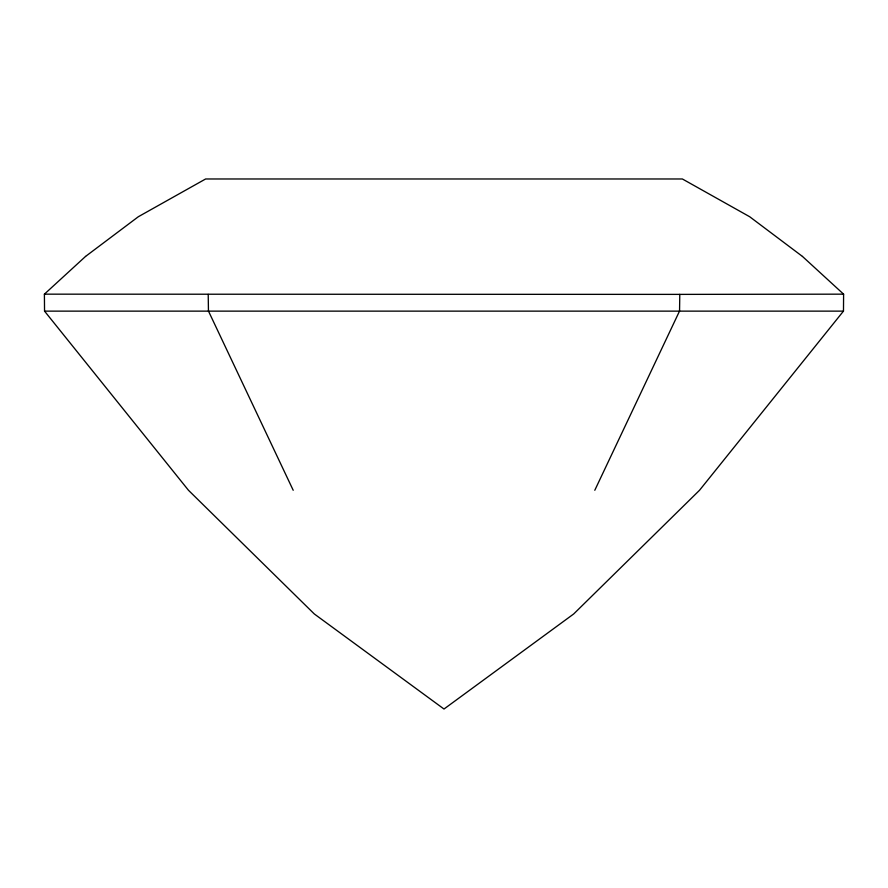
<?xml version="1.0" encoding="UTF-8"?>
<svg xmlns="http://www.w3.org/2000/svg" width="888" height="888" viewBox="0 0 888 888"><rect width="100%" height="100%" fill="white"/><g stroke="black" fill="none" stroke-linecap="round" stroke-linejoin="round"><path stroke-width="1.33" d="M85.548 256.432L44.4 294.161L44.544 311.133L188.478 490.276L314.285 613.941L444 709.024L573.715 613.941L699.522 490.276L843.478 311.1L843.6 294.161L802.452 256.432M843.6 294.161L679.786 294.383L679.553 311.033L594.794 490.276M843.456 311.133L44.544 311.133M85.537 256.443L138.339 216.728L205.628 178.976L682.373 178.976L749.672 216.728L802.463 256.443M44.4 294.161L679.786 294.383M293.207 490.276L208.447 311.033L208.214 294.383"/></g></svg>
